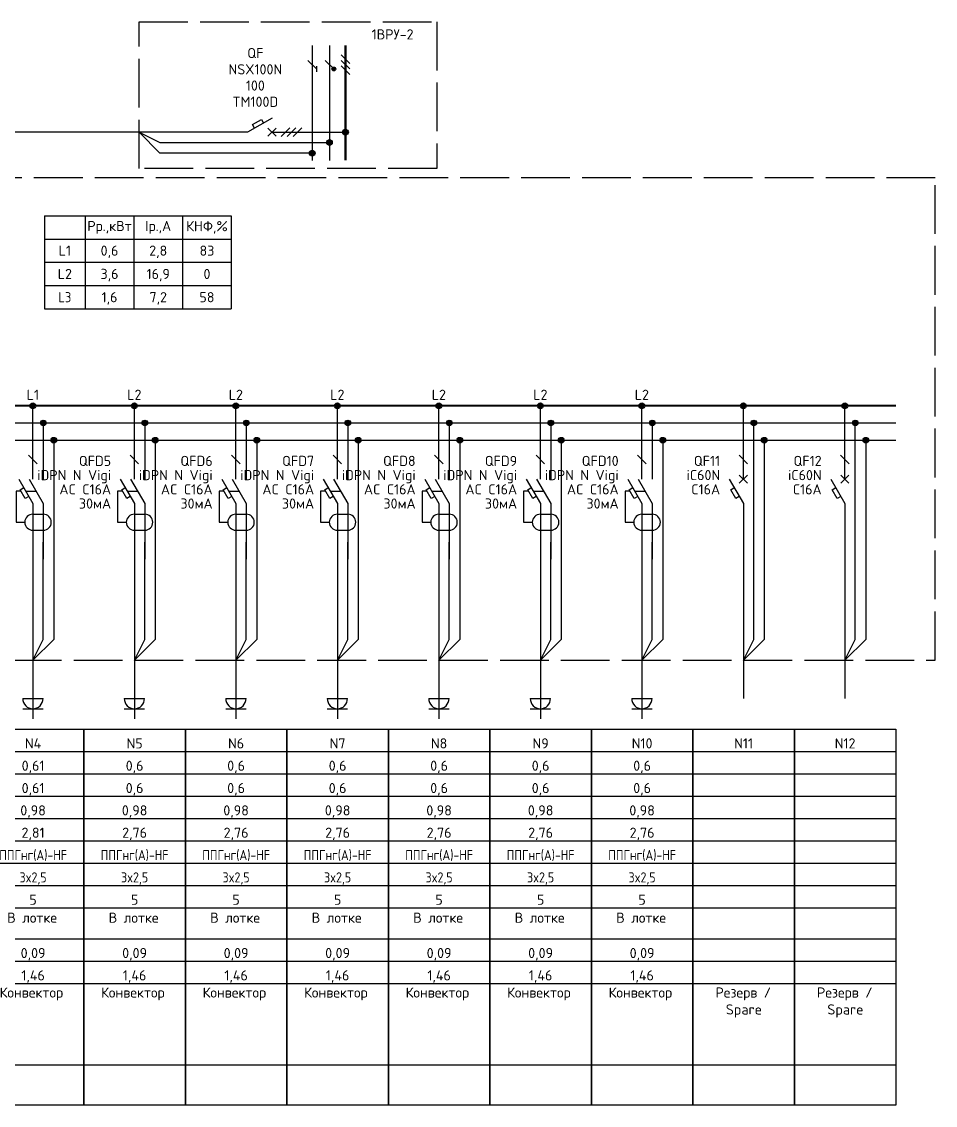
# Model space of a CAD drawing. Header units: millimetres. Extents: x -102 to 310, y -93 to 174.
# Drawn here: x 84.7 to 309.7, y -92.6 to 174.3 of the extents above; entities that cross this region are included whole.
import ezdxf
from ezdxf.enums import TextEntityAlignment as Align

# ---------------------------------------------------------------- set-up
doc = ezdxf.new("R2010")
doc.units = ezdxf.units.MM
doc.linetypes.add('ACAD_ISO02W100', pattern=[15, 12, -3])
for name, color, linetype in [('EM 0.35mm', 5, 'Continuous'), ('EM_Сплошная толстая основная 0.5', 7, 'Continuous'), ('EM_Сплошная тонкая 0.3', 3, 'Continuous'), ('EM_Схема L', 7, 'Continuous'), ('EM_Штриховая 0.2', 1, 'Continuous')]:
    doc.layers.add(name, color=color, linetype=linetype)
doc.layers.add('st_Схема', color=7, linetype='Continuous', lineweight=30)
doc.styles.add('ISOCPEUR', font='isocpeur.ttf')
doc.styles.get("Standard").update_dxf_attribs({"font": 'arial.ttf'})

# ---------------------------------------------------------------- blocks, each defined once
blk = doc.blocks.new('KNF')
at = {"layer": 'st_Схема'}
for p, q in [((90.32, 126.47), (136.32, 126.47)), ((90.32, 126.47), (90.32, 103.53)), ((100.32, 126.47), (100.32, 103.53)), ((112.32, 126.47), (112.32, 103.53)), ((124.32, 126.47), (124.32, 103.53)), ((136.32, 126.47), (136.32, 103.53)), ((90.32, 120.73), (136.32, 120.73)), ((90.32, 115), (136.32, 115)), ((90.32, 109.27), (136.32, 109.27)), ((90.32, 103.53), (136.32, 103.53))]:
    blk.add_line(p, q, dxfattribs=at)
at = {"style": 'ISOCPEUR'}
for tag, p in [('L1_PP', (106.32, 117.87)), ('L1_I', (118.32, 117.87)), ('L1_KNF', (130.32, 117.87)), ('L2_PP', (106.32, 112.13)), ('L2_I', (118.32, 112.13)), ('L2_KNF', (130.32, 112.13)), ('L3_PP', (106.32, 106.4)), ('L3_I', (118.32, 106.4)), ('L3_KNF', (130.32, 106.4))]:
    blk.add_attdef(tag, text='', height=2.5, dxfattribs=at).set_placement(p, align=Align.MIDDLE_CENTER)
at = {"layer": 'st_Схема', "char_height": 2.5, "attachment_point": 5}
for s, insert, width in [('{\\fISOCPEUR|b0|i0|c204|p34;Рр\\fISOCPEUR|b0|i0|c0|p34;.,\\fISOCPEUR|b0|i0|c204|p34;кВт}', (106.32, 123.6), 12), ('{\\fISOCPEUR|b0|i0|c0|p34;I\\fISOCPEUR|b0|i0|c204|p34;р\\fISOCPEUR|b0|i0|c0|p34;.,\\fISOCPEUR|b0|i0|c204|p34;А}', (118.32, 123.6), 12), ('{\\fISOCPEUR|b0|i0|c204|p34;КНФ,%}', (130.32, 123.6), 12), ('{\\fISOCPEUR|b0|i0|c0|p34;L1}', (95.32, 117.87), 10), ('{\\fISOCPEUR|b0|i0|c0|p34;L2}', (95.32, 112.13), 10), ('{\\fISOCPEUR|b0|i0|c0|p34;\\W0.9;L3}', (95.32, 106.4), 10)]:
    blk.add_mtext(s, dxfattribs=dict(at, insert=insert, width=width))
blk = doc.blocks.new('Точка присоединения')
h = blk.add_hatch(color=256)
h.dxf.hatch_style = 1
edge = h.paths.add_edge_path()
edge.add_arc((0, 0), 0.7, 0, 360)
blk.add_circle((0, 0), 0.7)
blk = doc.blocks.new('*U7')
at = {"layer": 'EM_Сплошная тонкая 0.3'}
for points in [[(0, 4.58), (2.57, 9.69), (2.57, 51.47)], [(5.15, 47.22), (5.15, 9.69), (0, 4.58)]]:
    blk.add_lwpolyline(points, dxfattribs=at)
for p in [(2.57, 51.47), (5.15, 47.22)]:
    blk.add_blockref('Точка присоединения', p)
blk = doc.blocks.new('*U29')
h = blk.add_hatch(color=256)
edge = h.paths.add_edge_path()
edge.add_arc((164.42, 147.05), 0.728, 0, 360)
h = blk.add_hatch()
h.set_pattern_fill('ANGLE', color=256, scale=1.2, style=0)
h.set_pattern_definition([(0, (164.417, 147.048), (0, 8.382), [6.096, -2.286]), (90, (164.417, 147.048), (-8.382, 5e-16), [6.096, -2.286])])
edge = h.paths.add_edge_path()
edge.add_arc((164.42, 147.05), 0.366, 0, 180)
edge.add_arc((164.42, 147.05), 0.366, 180, 360)
h = blk.add_hatch(color=256)
h.dxf.hatch_style = 1
edge = h.paths.add_edge_path()
edge.add_arc((46.64, 79.67), 0.7, 0, 360)
h = blk.add_hatch(color=256)
h.dxf.hatch_style = 1
edge = h.paths.add_edge_path()
edge.add_arc((50.83, 75.42), 0.7, 0, 360)
h = blk.add_hatch(color=256)
h.dxf.hatch_style = 1
edge = h.paths.add_edge_path()
edge.add_arc((54.04, 71.17), 0.7, 0, 360)
at = {"layer": 'EM 0.35mm'}
h = blk.add_hatch(color=256, dxfattribs=at)
h.dxf.hatch_style = 1
edge = h.paths.add_edge_path()
edge.add_arc((161.56, 162.62), 0.467, 0, 360)
for p, q in [((146.35, 150.53), (140.34, 147.05)), ((141.57, 148.91), (143.74, 150.16)), ((143.74, 150.16), (144.24, 149.3)), ((142.07, 148.05), (141.57, 148.91)), ((145.34, 146.05), (147.34, 148.05)), ((145.34, 148.05), (147.34, 146.05)), ((146.34, 147.05), (164.42, 147.05)), ((46.64, 117.69), (46.64, 135.77)), ((43.16, 117.7), (46.64, 111.69)), ((45.64, 117.69), (47.64, 117.69)), ((46.64, 111.69), (46.64, 102.14)), ((46.64, 79.67), (46.64, 102.14))]:
    blk.add_line(p, q)
for points in [[(140.34, 147.05), (46.64, 147.05), (46.64, 135.77)], [(150.71, 148.11), (148.59, 145.99)], [(152.21, 148.11), (150.09, 145.99)], [(153.71, 148.11), (151.59, 145.99)], [(45.58, 125.06), (47.7, 122.94)], [(45.58, 123.56), (47.7, 121.44)], [(45.58, 122.06), (47.7, 119.94)]]:
    blk.add_lwpolyline(points)
for centre, radius in [((164.42, 147.05), 0.728), ((46.64, 116.99), 0.7), ((46.64, 79.67), 0.7), ((50.83, 75.42), 0.7), ((54.04, 71.17), 0.7)]:
    blk.add_circle(centre, radius)
for points in [[(165.48, 163.96), (163.36, 166.09)], [(157.31, 162.62), (155.19, 164.74)], [(157.31, 163.34), (157.31, 161.9)], [(161.56, 162.62), (159.44, 164.74)], [(165.48, 162.62), (163.36, 164.74)], [(165.48, 161.27), (163.36, 163.39)]]:
    blk.add_lwpolyline(points, dxfattribs=at)
blk.add_circle((161.56, 162.62), 0.467, dxfattribs=at)
at = {"layer": 'EM_Сплошная толстая основная 0.5', "const_width": 0.6}
blk.add_lwpolyline([(164.42, 168.43), (164.42, 140.07)], dxfattribs=at)
at = {"layer": 'EM_Сплошная тонкая 0.3'}
for p, q in [((54.04, 124.39), (46.64, 129.49)), ((46.64, 129.49), (50.83, 124.39)), ((50.83, 124.39), (50.83, 75.42)), ((54.04, 71.17), (54.04, 124.39))]:
    blk.add_line(p, q, dxfattribs=at)
for points in [[(156.25, 168.43), (156.25, 140.07)], [(160.5, 168.43), (160.5, 140.07)]]:
    blk.add_lwpolyline(points, dxfattribs=at)
at = {"layer": 'EM_Штриховая 0.2', "linetype": 'ACAD_ISO02W100'}
blk.add_lwpolyline([(113.61, 174.26), (186.93, 174.26), (186.93, 138.12), (113.61, 138.12)], close=True, dxfattribs=at)
at = {"rotation": 270}
blk.add_blockref('*U7', (109.03, 147.05), dxfattribs=at)
at = {"style": 'ISOCPEUR'}
blk.add_attdef('MDB_NAME', text='', height=2.5, dxfattribs=at).set_placement((176.04, 169.13), align=Align.BOTTOM_CENTER)
for tag, p in [('MDB-CB_1', (142.24, 166.53)), ('MDB-CB_2', (142.24, 162.53)), ('MDB-CB_3', (142.24, 158.53)), ('MDB-CB_4', (142.24, 154.53))]:
    blk.add_attdef(tag, text='', height=2.5, dxfattribs=at).set_placement(p, align=Align.MIDDLE_CENTER)
blk.add_attdef('CABLE', text='', height=2.5, dxfattribs=at).set_placement((50.99, 147.05), align=Align.BOTTOM_LEFT)
blk.add_attdef('CABLE_LENGHT', text='', height=2.5, dxfattribs=at).set_placement((50.99, 146.02), align=Align.TOP_LEFT)
for tag, p in [('DB-CB_1', (41.28, 121.37)), ('DB-CB_2', (41.28, 117.37)), ('DB-CB_3', (41.28, 113.37)), ('DB-CB_4', (41.28, 109.37)), ('ADD_1', (41.28, 102.84)), ('ADD_2', (41.28, 98.84)), ('ADD_3', (41.28, 94.84)), ('ADD_4', (41.28, 90.84))]:
    blk.add_attdef(tag, text='', height=2.5, dxfattribs=at).set_placement(p, align=Align.MIDDLE_RIGHT)
blk = doc.blocks.new('*U34')
h = blk.add_hatch(color=256)
h.dxf.hatch_style = 1
edge = h.paths.add_edge_path()
edge.add_arc((12.44, 79.67), 0.7, 0, 360)
h = blk.add_hatch(color=256)
h.dxf.hatch_style = 1
edge = h.paths.add_edge_path()
edge.add_arc((15.01, 75.42), 0.7, 0, 360)
h = blk.add_hatch(color=256)
h.dxf.hatch_style = 1
edge = h.paths.add_edge_path()
edge.add_arc((17.59, 71.17), 0.7, 0, 360)
for p, q in [((12.44, 61.59), (12.44, 79.67)), ((8.96, 61.6), (12.44, 55.59)), ((9.32, 58.99), (10.19, 59.49)), ((10.57, 56.82), (9.32, 58.99)), ((11.44, 57.32), (10.57, 56.82)), ((12.44, 55.59), (12.44, 7.53))]:
    blk.add_line(p, q)
at = {"ltscale": 100}
for points in [[(0, 75.42), (25, 75.42)], [(0, 71.17), (25, 71.17)]]:
    blk.add_lwpolyline(points, dxfattribs=at)
blk.add_lwpolyline([(11.38, 67.46), (13.5, 65.34)])
for centre in [(12.44, 79.67), (15.01, 75.42), (17.59, 71.17)]:
    blk.add_circle(centre, 0.7)
at = {"layer": 'EM_Сплошная тонкая 0.3'}
for p, q in [((15.01, 75.42), (15.01, 61.6)), ((11.53, 61.6), (15.01, 55.59)), ((15.01, 55.59), (15.01, 41.91))]:
    blk.add_line(p, q, dxfattribs=at)
for points in [[(17.59, 71.17), (17.59, 22.13), (12.44, 17.02)], [(12.44, 52.95), (15.01, 52.95)], [(12.44, 49), (15.01, 49)], [(12.44, 17.02), (15.01, 22.13), (15.01, 46.04)]]:
    blk.add_lwpolyline(points, dxfattribs=at)
at = {"layer": 'EM_Сплошная тонкая 0.3', "ltscale": 0.5}
for points in [[(9.55, 58.59), (8.31, 58.59), (8.31, 50.97), (10.46, 50.97)], [(10.7, 58.59), (13.27, 58.59)]]:
    blk.add_lwpolyline(points, dxfattribs=at)
at = {"layer": 'EM_Сплошная тонкая 0.3'}
for centre, start, end in [((12.44, 50.97), 90, 270), ((15.01, 50.97), 270, 90)]:
    blk.add_arc(centre, 1.98, start, end, dxfattribs=at)
at = {"layer": 'EM_Схема L', "ltscale": 100, "const_width": 0.5}
blk.add_lwpolyline([(0, 79.67), (25, 79.67)], dxfattribs=at)
at = {"style": 'ISOCPEUR'}
blk.add_attdef('PHASE', text='', height=2.5, dxfattribs=at).set_placement((12.44, 80.37), align=Align.BOTTOM_CENTER)
for tag, p in [('AT1_1', (6.72, 66.08)), ('AT1_2', (6.72, 62.58)), ('AT1_3', (6.72, 59.08)), ('AT1_4', (6.72, 55.58)), ('AT1_5', (6.72, 52.08)), ('AT2_1', (6.72, 41.58)), ('AT2_2', (6.72, 38.08)), ('AT2_3', (6.72, 34.58)), ('AT2_4', (6.72, 31.08))]:
    blk.add_attdef(tag, text='', height=2.5, dxfattribs=at).set_placement(p, align=Align.MIDDLE_RIGHT)
blk = doc.blocks.new('*U31')
for points in [[(9.94, 7.53), (14.94, 7.53)], [(12.44, 7.53), (12.44, 2.53)], [(9.94, 5.03), (14.94, 5.03)]]:
    blk.add_lwpolyline(points)
at = {"color": 1}
blk.add_lwpolyline([(0, 0), (25, 0), (25, -92.64), (0, -92.64)], close=True, dxfattribs=at)
for points in [[(0, -5.5), (25, -5.5)], [(0, -11), (25, -11)], [(0, -16.5), (25, -16.5)], [(0, -22), (25, -22)], [(0, -27.5), (25, -27.5)], [(0, -33), (25, -33)], [(0, -38.5), (25, -38.5)], [(0, -44), (25, -44)], [(0, -51.64), (25, -51.64)], [(0, -57.14), (25, -57.14)], [(0, -62.64), (25, -62.64)], [(0, -82.64), (25, -82.64)]]:
    blk.add_lwpolyline(points, dxfattribs=at)
blk.add_arc((12.44, 7.53), 2.5, 180, 0)
at = {"style": 'ISOCPEUR'}
for tag, p in [('LINE_1', (12.5, -5.5)), ('LINE_2', (12.5, -11)), ('LINE_3', (12.5, -16.5)), ('LINE_4', (12.5, -22)), ('LINE_5', (12.5, -27.5)), ('LINE_8', (12.5, -44)), ('LINE_10', (12.5, -57.14)), ('LINE_11', (12.5, -62.64))]:
    blk.add_attdef(tag, text='', height=2.5, dxfattribs=at).set_placement(p, align=Align.BOTTOM_CENTER)
at = {"style": 'ISOCPEUR', "width": 0.85}
for tag, p in [('LINE_6', (12.5, -33)), ('LINE_7', (12.5, -38.5))]:
    blk.add_attdef(tag, text='', height=2.5, dxfattribs=at).set_placement(p, align=Align.BOTTOM_CENTER)
at = {"style": 'ISOCPEUR'}
for tag, p in [('LINE_9_001', (7.75, -47.68)), ('LINE_12_001', (5.12, -66.11)), ('LINE_13_001', (5.62, -85.89))]:
    blk.add_attdef(tag, p, '', height=2.5, dxfattribs=at)
blk = doc.blocks.new('*U50')
h = blk.add_hatch(color=256)
h.dxf.hatch_style = 1
edge = h.paths.add_edge_path()
edge.add_arc((12.44, 79.67), 0.7, 0, 360)
h = blk.add_hatch(color=256)
h.dxf.hatch_style = 1
edge = h.paths.add_edge_path()
edge.add_arc((15.01, 75.42), 0.7, 0, 360)
h = blk.add_hatch(color=256)
h.dxf.hatch_style = 1
edge = h.paths.add_edge_path()
edge.add_arc((17.59, 71.17), 0.7, 0, 360)
for p, q in [((12.44, 61.59), (12.44, 79.67)), ((8.96, 61.6), (12.44, 55.59)), ((13.44, 60.59), (11.44, 62.59)), ((11.44, 60.59), (13.44, 62.59)), ((9.32, 58.99), (10.19, 59.49)), ((10.57, 56.82), (9.32, 58.99)), ((11.44, 57.32), (10.57, 56.82)), ((12.44, 55.59), (12.44, 7.53))]:
    blk.add_line(p, q)
at = {"ltscale": 100}
for points in [[(0, 75.42), (25, 75.42)], [(0, 71.17), (25, 71.17)]]:
    blk.add_lwpolyline(points, dxfattribs=at)
blk.add_lwpolyline([(11.38, 67.46), (13.5, 65.34)])
for centre in [(12.44, 79.67), (15.01, 75.42), (17.59, 71.17)]:
    blk.add_circle(centre, 0.7)
at = {"layer": 'EM_Сплошная тонкая 0.3'}
for points in [[(12.44, 17.02), (15.01, 22.13), (15.01, 75.42)], [(17.59, 71.17), (17.59, 22.13), (12.44, 17.02)]]:
    blk.add_lwpolyline(points, dxfattribs=at)
at = {"layer": 'EM_Схема L', "ltscale": 100, "const_width": 0.5}
blk.add_lwpolyline([(0, 79.67), (25, 79.67)], dxfattribs=at)
at = {"style": 'ISOCPEUR'}
blk.add_attdef('PHASE', text='', height=2.5, dxfattribs=at).set_placement((12.44, 80.37), align=Align.BOTTOM_CENTER)
for tag, p in [('AT1_1', (6.72, 66.08)), ('AT1_2', (6.72, 62.58)), ('AT1_3', (6.72, 59.08)), ('AT1_4', (6.72, 55.58)), ('AT1_5', (6.72, 52.08)), ('AT2_1', (6.72, 41.58)), ('AT2_2', (6.72, 38.08)), ('AT2_3', (6.72, 34.58)), ('AT2_4', (6.72, 31.08))]:
    blk.add_attdef(tag, text='', height=2.5, dxfattribs=at).set_placement(p, align=Align.MIDDLE_RIGHT)
blk = doc.blocks.new('*U51')
at = {"color": 1}
blk.add_lwpolyline([(0, 0), (25, 0), (25, -92.64), (0, -92.64)], close=True, dxfattribs=at)
for points in [[(0, -5.5), (25, -5.5)], [(0, -11), (25, -11)], [(0, -16.5), (25, -16.5)], [(0, -22), (25, -22)], [(0, -27.5), (25, -27.5)], [(0, -33), (25, -33)], [(0, -38.5), (25, -38.5)], [(0, -44), (25, -44)], [(0, -51.64), (25, -51.64)], [(0, -57.14), (25, -57.14)], [(0, -62.64), (25, -62.64)], [(0, -82.64), (25, -82.64)]]:
    blk.add_lwpolyline(points, dxfattribs=at)
at = {"style": 'ISOCPEUR'}
for tag, p in [('LINE_1', (12.5, -5.5)), ('LINE_2', (12.5, -11)), ('LINE_3', (12.5, -16.5)), ('LINE_4', (12.5, -22)), ('LINE_5', (12.5, -27.5)), ('LINE_8', (12.5, -44)), ('LINE_10', (12.5, -57.14)), ('LINE_11', (12.5, -62.64))]:
    blk.add_attdef(tag, text='', height=2.5, dxfattribs=at).set_placement(p, align=Align.BOTTOM_CENTER)
at = {"style": 'ISOCPEUR', "width": 0.85}
for tag, p in [('LINE_6', (12.5, -33)), ('LINE_7', (12.5, -38.5))]:
    blk.add_attdef(tag, text='', height=2.5, dxfattribs=at).set_placement(p, align=Align.BOTTOM_CENTER)
at = {"style": 'ISOCPEUR'}
for tag, p in [('LINE_9_001', (7.75, -47.68)), ('LINE_12_001', (5.12, -66.11)), ('LINE_13_001', (5.62, -85.89))]:
    blk.add_attdef(tag, p, '', height=2.5, dxfattribs=at)

msp = doc.modelspace()

# ---------------------------------------------------------------- linework, layer by layer
at = {"layer": 'EM_Штриховая 0.2', "linetype": 'ACAD_ISO02W100'}
msp.add_lwpolyline([(-22.5, 17.02), (309.72, 17.02), (309.72, 135.77), (-22.5, 135.77)], close=True, dxfattribs=at)

# ---------------------------------------------------------------- block references
for name, p, values in [('*U29', (0, 0), {'DB-CB_1': 'QS', 'DB-CB_2': 'iSW', 'DB-CB_3': 'C40A', 'MDB-CB_1': 'QF', 'MDB-CB_2': 'NSX100N', 'MDB-CB_3': '100', 'MDB-CB_4': 'TM100D', 'CABLE': 'ППГнг(А)-HF 5x4', 'CABLE_LENGHT': '5м', 'ADD_1': 'add1', 'ADD_2': 'add2', 'ADD_3': 'add3', 'ADD_4': 'add4', 'MDB_NAME': '1ВРУ-2'}), ('KNF', (0, 0), {'L1_PP': '0,6', 'L2_PP': '3,6', 'L3_PP': '1,6', 'L1_I': '2,8', 'L2_I': '16,9', 'L3_I': '7,2', 'L1_KNF': '83', 'L2_KNF': '0', 'L3_KNF': '58'}), ('*U34', (75, 0), {'PHASE': 'L1', 'AT1_1': 'QFD4', 'AT1_2': 'iDPN N Vigi', 'AT1_3': 'AC C16A', 'AT1_4': '30мА'}), ('*U34', (100, 0), {'PHASE': 'L2', 'AT1_1': 'QFD5', 'AT1_2': 'iDPN N Vigi', 'AT1_3': 'AC C16A', 'AT1_4': '30мА'}), ('*U34', (125, 0), {'PHASE': 'L2', 'AT1_1': 'QFD6', 'AT1_2': 'iDPN N Vigi', 'AT1_3': 'AC C16A', 'AT1_4': '30мА'}), ('*U34', (150, 0), {'PHASE': 'L2', 'AT1_1': 'QFD7', 'AT1_2': 'iDPN N Vigi', 'AT1_3': 'AC C16A', 'AT1_4': '30мА'}), ('*U34', (175, 0), {'PHASE': 'L2', 'AT1_1': 'QFD8', 'AT1_2': 'iDPN N Vigi', 'AT1_3': 'AC C16A', 'AT1_4': '30мА'}), ('*U34', (200, 0), {'PHASE': 'L2', 'AT1_1': 'QFD9', 'AT1_2': 'iDPN N Vigi', 'AT1_3': 'AC C16A', 'AT1_4': '30мА'}), ('*U34', (225, 0), {'PHASE': 'L2', 'AT1_1': 'QFD10', 'AT1_2': 'iDPN N Vigi', 'AT1_3': 'AC C16A', 'AT1_4': '30мА'})]:
    msp.add_blockref(name, p).add_auto_attribs(values)
ref = msp.add_blockref('*U50', (250, 0))
ref.add_attrib('AT1_1', 'QF11', dxfattribs={"height": 2.5, "style": 'ISOCPEUR'}).set_placement((256.72, 66.08), align=Align.MIDDLE_RIGHT)
ref.add_attrib('AT1_2', 'iC60N', dxfattribs={"height": 2.5, "style": 'ISOCPEUR'}).set_placement((256.72, 62.58), align=Align.MIDDLE_RIGHT)
ref.add_attrib('AT1_3', 'C16A', dxfattribs={"height": 2.5, "style": 'ISOCPEUR'}).set_placement((256.72, 59.08), align=Align.MIDDLE_RIGHT)
ref = msp.add_blockref('*U50', (275, 0))
ref.add_attrib('AT1_1', 'QF12', dxfattribs={"height": 2.5, "style": 'ISOCPEUR'}).set_placement((281.72, 66.08), align=Align.MIDDLE_RIGHT)
ref.add_attrib('AT1_2', 'iC60N', dxfattribs={"height": 2.5, "style": 'ISOCPEUR'}).set_placement((281.72, 62.58), align=Align.MIDDLE_RIGHT)
ref.add_attrib('AT1_3', 'C16A', dxfattribs={"height": 2.5, "style": 'ISOCPEUR'}).set_placement((281.72, 59.08), align=Align.MIDDLE_RIGHT)
ref = msp.add_blockref('*U31', (75, 0))
ref.add_attrib('LINE_1', 'N4', dxfattribs={"height": 2.5, "style": 'ISOCPEUR'}).set_placement((87.5, -5.5), align=Align.BOTTOM_CENTER)
ref.add_attrib('LINE_2', '0,61', dxfattribs={"height": 2.5, "style": 'ISOCPEUR'}).set_placement((87.5, -11), align=Align.BOTTOM_CENTER)
ref.add_attrib('LINE_3', '0,61', dxfattribs={"height": 2.5, "style": 'ISOCPEUR'}).set_placement((87.5, -16.5), align=Align.BOTTOM_CENTER)
ref.add_attrib('LINE_4', '0,98', dxfattribs={"height": 2.5, "style": 'ISOCPEUR'}).set_placement((87.5, -22), align=Align.BOTTOM_CENTER)
ref.add_attrib('LINE_5', '2,81', dxfattribs={"height": 2.5, "style": 'ISOCPEUR'}).set_placement((87.5, -27.5), align=Align.BOTTOM_CENTER)
ref.add_attrib('LINE_6', 'ППГнг(А)-HF', dxfattribs={"height": 2.5, "style": 'ISOCPEUR', "width": 0.85}).set_placement((87.5, -33), align=Align.BOTTOM_CENTER)
ref.add_attrib('LINE_7', '3x2,5', dxfattribs={"height": 2.5, "style": 'ISOCPEUR', "width": 0.85}).set_placement((87.5, -38.5), align=Align.BOTTOM_CENTER)
ref.add_attrib('LINE_8', '5', dxfattribs={"height": 2.5, "style": 'ISOCPEUR'}).set_placement((87.5, -44), align=Align.BOTTOM_CENTER)
ref.add_attrib('LINE_9_001', 'В лотке', (81.12, -47.68), dxfattribs={"height": 2.5, "style": 'ISOCPEUR'})
ref.add_attrib('LINE_10', '0,09', dxfattribs={"height": 2.5, "style": 'ISOCPEUR'}).set_placement((87.5, -57.14), align=Align.BOTTOM_CENTER)
ref.add_attrib('LINE_11', '1,46', dxfattribs={"height": 2.5, "style": 'ISOCPEUR'}).set_placement((87.5, -62.64), align=Align.BOTTOM_CENTER)
ref.add_attrib('LINE_12_001', 'Конвектор', (79.25, -66.11), dxfattribs={"height": 2.5, "style": 'ISOCPEUR'})
ref = msp.add_blockref('*U31', (100, 0))
ref.add_attrib('LINE_1', 'N5', dxfattribs={"height": 2.5, "style": 'ISOCPEUR'}).set_placement((112.5, -5.5), align=Align.BOTTOM_CENTER)
ref.add_attrib('LINE_2', '0,6', dxfattribs={"height": 2.5, "style": 'ISOCPEUR'}).set_placement((112.5, -11), align=Align.BOTTOM_CENTER)
ref.add_attrib('LINE_3', '0,6', dxfattribs={"height": 2.5, "style": 'ISOCPEUR'}).set_placement((112.5, -16.5), align=Align.BOTTOM_CENTER)
ref.add_attrib('LINE_4', '0,98', dxfattribs={"height": 2.5, "style": 'ISOCPEUR'}).set_placement((112.5, -22), align=Align.BOTTOM_CENTER)
ref.add_attrib('LINE_5', '2,76', dxfattribs={"height": 2.5, "style": 'ISOCPEUR'}).set_placement((112.5, -27.5), align=Align.BOTTOM_CENTER)
ref.add_attrib('LINE_6', 'ППГнг(А)-HF', dxfattribs={"height": 2.5, "style": 'ISOCPEUR', "width": 0.85}).set_placement((112.5, -33), align=Align.BOTTOM_CENTER)
ref.add_attrib('LINE_7', '3x2,5', dxfattribs={"height": 2.5, "style": 'ISOCPEUR', "width": 0.85}).set_placement((112.5, -38.5), align=Align.BOTTOM_CENTER)
ref.add_attrib('LINE_8', '5', dxfattribs={"height": 2.5, "style": 'ISOCPEUR'}).set_placement((112.5, -44), align=Align.BOTTOM_CENTER)
ref.add_attrib('LINE_9_001', 'В лотке', (106.12, -47.68), dxfattribs={"height": 2.5, "style": 'ISOCPEUR'})
ref.add_attrib('LINE_10', '0,09', dxfattribs={"height": 2.5, "style": 'ISOCPEUR'}).set_placement((112.5, -57.14), align=Align.BOTTOM_CENTER)
ref.add_attrib('LINE_11', '1,46', dxfattribs={"height": 2.5, "style": 'ISOCPEUR'}).set_placement((112.5, -62.64), align=Align.BOTTOM_CENTER)
ref.add_attrib('LINE_12_001', 'Конвектор', (104.25, -66.11), dxfattribs={"height": 2.5, "style": 'ISOCPEUR'})
ref = msp.add_blockref('*U31', (125, 0))
ref.add_attrib('LINE_1', 'N6', dxfattribs={"height": 2.5, "style": 'ISOCPEUR'}).set_placement((137.5, -5.5), align=Align.BOTTOM_CENTER)
ref.add_attrib('LINE_2', '0,6', dxfattribs={"height": 2.5, "style": 'ISOCPEUR'}).set_placement((137.5, -11), align=Align.BOTTOM_CENTER)
ref.add_attrib('LINE_3', '0,6', dxfattribs={"height": 2.5, "style": 'ISOCPEUR'}).set_placement((137.5, -16.5), align=Align.BOTTOM_CENTER)
ref.add_attrib('LINE_4', '0,98', dxfattribs={"height": 2.5, "style": 'ISOCPEUR'}).set_placement((137.5, -22), align=Align.BOTTOM_CENTER)
ref.add_attrib('LINE_5', '2,76', dxfattribs={"height": 2.5, "style": 'ISOCPEUR'}).set_placement((137.5, -27.5), align=Align.BOTTOM_CENTER)
ref.add_attrib('LINE_6', 'ППГнг(А)-HF', dxfattribs={"height": 2.5, "style": 'ISOCPEUR', "width": 0.85}).set_placement((137.5, -33), align=Align.BOTTOM_CENTER)
ref.add_attrib('LINE_7', '3x2,5', dxfattribs={"height": 2.5, "style": 'ISOCPEUR', "width": 0.85}).set_placement((137.5, -38.5), align=Align.BOTTOM_CENTER)
ref.add_attrib('LINE_8', '5', dxfattribs={"height": 2.5, "style": 'ISOCPEUR'}).set_placement((137.5, -44), align=Align.BOTTOM_CENTER)
ref.add_attrib('LINE_9_001', 'В лотке', (131.12, -47.68), dxfattribs={"height": 2.5, "style": 'ISOCPEUR'})
ref.add_attrib('LINE_10', '0,09', dxfattribs={"height": 2.5, "style": 'ISOCPEUR'}).set_placement((137.5, -57.14), align=Align.BOTTOM_CENTER)
ref.add_attrib('LINE_11', '1,46', dxfattribs={"height": 2.5, "style": 'ISOCPEUR'}).set_placement((137.5, -62.64), align=Align.BOTTOM_CENTER)
ref.add_attrib('LINE_12_001', 'Конвектор', (129.25, -66.11), dxfattribs={"height": 2.5, "style": 'ISOCPEUR'})
ref = msp.add_blockref('*U31', (150, 0))
ref.add_attrib('LINE_1', 'N7', dxfattribs={"height": 2.5, "style": 'ISOCPEUR'}).set_placement((162.5, -5.5), align=Align.BOTTOM_CENTER)
ref.add_attrib('LINE_2', '0,6', dxfattribs={"height": 2.5, "style": 'ISOCPEUR'}).set_placement((162.5, -11), align=Align.BOTTOM_CENTER)
ref.add_attrib('LINE_3', '0,6', dxfattribs={"height": 2.5, "style": 'ISOCPEUR'}).set_placement((162.5, -16.5), align=Align.BOTTOM_CENTER)
ref.add_attrib('LINE_4', '0,98', dxfattribs={"height": 2.5, "style": 'ISOCPEUR'}).set_placement((162.5, -22), align=Align.BOTTOM_CENTER)
ref.add_attrib('LINE_5', '2,76', dxfattribs={"height": 2.5, "style": 'ISOCPEUR'}).set_placement((162.5, -27.5), align=Align.BOTTOM_CENTER)
ref.add_attrib('LINE_6', 'ППГнг(А)-HF', dxfattribs={"height": 2.5, "style": 'ISOCPEUR', "width": 0.85}).set_placement((162.5, -33), align=Align.BOTTOM_CENTER)
ref.add_attrib('LINE_7', '3x2,5', dxfattribs={"height": 2.5, "style": 'ISOCPEUR', "width": 0.85}).set_placement((162.5, -38.5), align=Align.BOTTOM_CENTER)
ref.add_attrib('LINE_8', '5', dxfattribs={"height": 2.5, "style": 'ISOCPEUR'}).set_placement((162.5, -44), align=Align.BOTTOM_CENTER)
ref.add_attrib('LINE_9_001', 'В лотке', (156.12, -47.68), dxfattribs={"height": 2.5, "style": 'ISOCPEUR'})
ref.add_attrib('LINE_10', '0,09', dxfattribs={"height": 2.5, "style": 'ISOCPEUR'}).set_placement((162.5, -57.14), align=Align.BOTTOM_CENTER)
ref.add_attrib('LINE_11', '1,46', dxfattribs={"height": 2.5, "style": 'ISOCPEUR'}).set_placement((162.5, -62.64), align=Align.BOTTOM_CENTER)
ref.add_attrib('LINE_12_001', 'Конвектор', (154.25, -66.11), dxfattribs={"height": 2.5, "style": 'ISOCPEUR'})
ref = msp.add_blockref('*U31', (175, 0))
ref.add_attrib('LINE_1', 'N8', dxfattribs={"height": 2.5, "style": 'ISOCPEUR'}).set_placement((187.5, -5.5), align=Align.BOTTOM_CENTER)
ref.add_attrib('LINE_2', '0,6', dxfattribs={"height": 2.5, "style": 'ISOCPEUR'}).set_placement((187.5, -11), align=Align.BOTTOM_CENTER)
ref.add_attrib('LINE_3', '0,6', dxfattribs={"height": 2.5, "style": 'ISOCPEUR'}).set_placement((187.5, -16.5), align=Align.BOTTOM_CENTER)
ref.add_attrib('LINE_4', '0,98', dxfattribs={"height": 2.5, "style": 'ISOCPEUR'}).set_placement((187.5, -22), align=Align.BOTTOM_CENTER)
ref.add_attrib('LINE_5', '2,76', dxfattribs={"height": 2.5, "style": 'ISOCPEUR'}).set_placement((187.5, -27.5), align=Align.BOTTOM_CENTER)
ref.add_attrib('LINE_6', 'ППГнг(А)-HF', dxfattribs={"height": 2.5, "style": 'ISOCPEUR', "width": 0.85}).set_placement((187.5, -33), align=Align.BOTTOM_CENTER)
ref.add_attrib('LINE_7', '3x2,5', dxfattribs={"height": 2.5, "style": 'ISOCPEUR', "width": 0.85}).set_placement((187.5, -38.5), align=Align.BOTTOM_CENTER)
ref.add_attrib('LINE_8', '5', dxfattribs={"height": 2.5, "style": 'ISOCPEUR'}).set_placement((187.5, -44), align=Align.BOTTOM_CENTER)
ref.add_attrib('LINE_9_001', 'В лотке', (181.12, -47.68), dxfattribs={"height": 2.5, "style": 'ISOCPEUR'})
ref.add_attrib('LINE_10', '0,09', dxfattribs={"height": 2.5, "style": 'ISOCPEUR'}).set_placement((187.5, -57.14), align=Align.BOTTOM_CENTER)
ref.add_attrib('LINE_11', '1,46', dxfattribs={"height": 2.5, "style": 'ISOCPEUR'}).set_placement((187.5, -62.64), align=Align.BOTTOM_CENTER)
ref.add_attrib('LINE_12_001', 'Конвектор', (179.25, -66.11), dxfattribs={"height": 2.5, "style": 'ISOCPEUR'})
ref = msp.add_blockref('*U31', (200, 0))
ref.add_attrib('LINE_1', 'N9', dxfattribs={"height": 2.5, "style": 'ISOCPEUR'}).set_placement((212.5, -5.5), align=Align.BOTTOM_CENTER)
ref.add_attrib('LINE_2', '0,6', dxfattribs={"height": 2.5, "style": 'ISOCPEUR'}).set_placement((212.5, -11), align=Align.BOTTOM_CENTER)
ref.add_attrib('LINE_3', '0,6', dxfattribs={"height": 2.5, "style": 'ISOCPEUR'}).set_placement((212.5, -16.5), align=Align.BOTTOM_CENTER)
ref.add_attrib('LINE_4', '0,98', dxfattribs={"height": 2.5, "style": 'ISOCPEUR'}).set_placement((212.5, -22), align=Align.BOTTOM_CENTER)
ref.add_attrib('LINE_5', '2,76', dxfattribs={"height": 2.5, "style": 'ISOCPEUR'}).set_placement((212.5, -27.5), align=Align.BOTTOM_CENTER)
ref.add_attrib('LINE_6', 'ППГнг(А)-HF', dxfattribs={"height": 2.5, "style": 'ISOCPEUR', "width": 0.85}).set_placement((212.5, -33), align=Align.BOTTOM_CENTER)
ref.add_attrib('LINE_7', '3x2,5', dxfattribs={"height": 2.5, "style": 'ISOCPEUR', "width": 0.85}).set_placement((212.5, -38.5), align=Align.BOTTOM_CENTER)
ref.add_attrib('LINE_8', '5', dxfattribs={"height": 2.5, "style": 'ISOCPEUR'}).set_placement((212.5, -44), align=Align.BOTTOM_CENTER)
ref.add_attrib('LINE_9_001', 'В лотке', (206.12, -47.68), dxfattribs={"height": 2.5, "style": 'ISOCPEUR'})
ref.add_attrib('LINE_10', '0,09', dxfattribs={"height": 2.5, "style": 'ISOCPEUR'}).set_placement((212.5, -57.14), align=Align.BOTTOM_CENTER)
ref.add_attrib('LINE_11', '1,46', dxfattribs={"height": 2.5, "style": 'ISOCPEUR'}).set_placement((212.5, -62.64), align=Align.BOTTOM_CENTER)
ref.add_attrib('LINE_12_001', 'Конвектор', (204.25, -66.11), dxfattribs={"height": 2.5, "style": 'ISOCPEUR'})
ref = msp.add_blockref('*U31', (225, 0))
ref.add_attrib('LINE_1', 'N10', dxfattribs={"height": 2.5, "style": 'ISOCPEUR'}).set_placement((237.5, -5.5), align=Align.BOTTOM_CENTER)
ref.add_attrib('LINE_2', '0,6', dxfattribs={"height": 2.5, "style": 'ISOCPEUR'}).set_placement((237.5, -11), align=Align.BOTTOM_CENTER)
ref.add_attrib('LINE_3', '0,6', dxfattribs={"height": 2.5, "style": 'ISOCPEUR'}).set_placement((237.5, -16.5), align=Align.BOTTOM_CENTER)
ref.add_attrib('LINE_4', '0,98', dxfattribs={"height": 2.5, "style": 'ISOCPEUR'}).set_placement((237.5, -22), align=Align.BOTTOM_CENTER)
ref.add_attrib('LINE_5', '2,76', dxfattribs={"height": 2.5, "style": 'ISOCPEUR'}).set_placement((237.5, -27.5), align=Align.BOTTOM_CENTER)
ref.add_attrib('LINE_6', 'ППГнг(А)-HF', dxfattribs={"height": 2.5, "style": 'ISOCPEUR', "width": 0.85}).set_placement((237.5, -33), align=Align.BOTTOM_CENTER)
ref.add_attrib('LINE_7', '3x2,5', dxfattribs={"height": 2.5, "style": 'ISOCPEUR', "width": 0.85}).set_placement((237.5, -38.5), align=Align.BOTTOM_CENTER)
ref.add_attrib('LINE_8', '5', dxfattribs={"height": 2.5, "style": 'ISOCPEUR'}).set_placement((237.5, -44), align=Align.BOTTOM_CENTER)
ref.add_attrib('LINE_9_001', 'В лотке', (231.12, -47.68), dxfattribs={"height": 2.5, "style": 'ISOCPEUR'})
ref.add_attrib('LINE_10', '0,09', dxfattribs={"height": 2.5, "style": 'ISOCPEUR'}).set_placement((237.5, -57.14), align=Align.BOTTOM_CENTER)
ref.add_attrib('LINE_11', '1,46', dxfattribs={"height": 2.5, "style": 'ISOCPEUR'}).set_placement((237.5, -62.64), align=Align.BOTTOM_CENTER)
ref.add_attrib('LINE_12_001', 'Конвектор', (229.25, -66.11), dxfattribs={"height": 2.5, "style": 'ISOCPEUR'})
ref = msp.add_blockref('*U51', (250, 0))
ref.add_attrib('LINE_1', 'N11', dxfattribs={"height": 2.5, "style": 'ISOCPEUR'}).set_placement((262.5, -5.5), align=Align.BOTTOM_CENTER)
ref.add_attrib('LINE_12_001', 'Резерв /', (255.56, -66.11), dxfattribs={"height": 2.5, "style": 'ISOCPEUR'})
ref.add_attrib('LINE_12_002', 'Spare', (258.12, -70.28), dxfattribs={"height": 2.5, "style": 'ISOCPEUR'})
ref = msp.add_blockref('*U51', (275, 0))
ref.add_attrib('LINE_1', 'N12', dxfattribs={"height": 2.5, "style": 'ISOCPEUR'}).set_placement((287.5, -5.5), align=Align.BOTTOM_CENTER)
ref.add_attrib('LINE_12_001', 'Резерв /', (280.56, -66.11), dxfattribs={"height": 2.5, "style": 'ISOCPEUR'})
ref.add_attrib('LINE_12_002', 'Spare', (283.12, -70.28), dxfattribs={"height": 2.5, "style": 'ISOCPEUR'})

doc.saveas('drawing.dxf')
